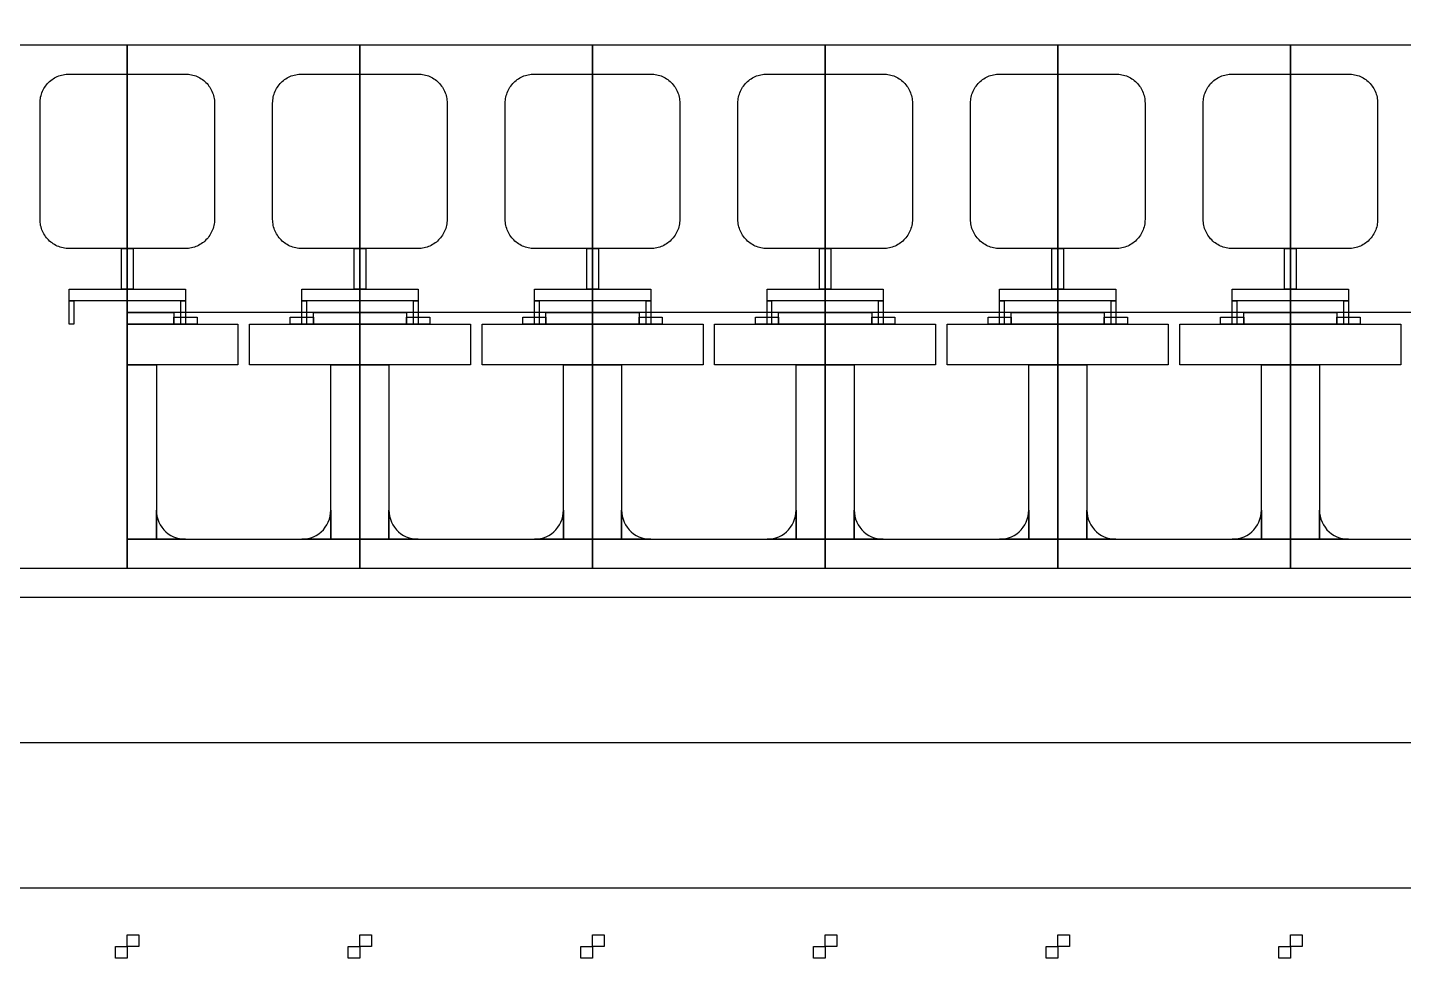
# Model space of a CAD drawing. Extents: x -50000 to 50000, y -50000 to 50000.
# Drawn here: x -40972 to -38606, y -14450 to -12820 of the extents above; entities that cross this region are included whole.
import ezdxf

# ---------------------------------------------------------------- set-up
doc = ezdxf.new("R2010")
doc.units = 0
for name, color, linetype in [('BASEMETAL', 3, 'CONTINUOUS'), ('FRAME', 14, 'CONTINUOUS'), ('SECONDLAYER', 7, 'CONTINUOUS'), ('XOR', 5, 'CONTINUOUS'), ('XOR3', 15, 'CONTINUOUS')]:
    doc.layers.add(name, color=color, linetype=linetype)

# ---------------------------------------------------------------- blocks, each defined once
blk = doc.blocks.new('DICINGBORDER')
at = {"layer": 'XOR'}
for points in [[(2380, 7180), (2380, 7200), (2400, 7200), (2400, 7180)], [(2780, 7180), (2780, 7200), (2800, 7200), (2800, 7180)], [(3180, 7180), (3180, 7200), (3200, 7200), (3200, 7180)], [(3580, 7180), (3580, 7200), (3600, 7200), (3600, 7180)], [(3980, 7180), (3980, 7200), (4000, 7200), (4000, 7180)], [(4380, 7180), (4380, 7200), (4400, 7200), (4400, 7180)], [(2400, 0), (2400, 20), (2420, 20), (2420, 0)], [(2800, 0), (2800, 20), (2820, 20), (2820, 0)], [(3200, 0), (3200, 20), (3220, 20), (3220, 0)], [(3600, 0), (3600, 20), (3620, 20), (3620, 0)], [(4000, 0), (4000, 20), (4020, 20), (4020, 0)], [(4400, 0), (4400, 20), (4420, 20), (4420, 0)]]:
    blk.add_lwpolyline(points, close=True, dxfattribs=at)
blk = doc.blocks.new('CHIP_JARRAY')
at = {"layer": 'BASEMETAL'}
blk.add_lwpolyline([(2100, 1450), (2300, 1450), (2300, 550), (2100, 550)], dxfattribs=at)
for points in [[(2300, 990), (2300, 1450), (2700, 1450), (2700, 990)], [(2700, 990), (2700, 1450), (3100, 1450), (3100, 990)], [(3100, 990), (3100, 1450), (3500, 1450), (3500, 990)], [(3500, 990), (3500, 1450), (3900, 1450), (3900, 990)], [(3900, 990), (3900, 1450), (4300, 1450), (4300, 990)], [(4300, 990), (4300, 1450), (4700, 1450), (4700, 990)], [(2300, 970), (2300, 990), (2380, 990), (2380, 970)], [(2380, 970), (2380, 982), (2420, 982), (2420, 970)], [(2580, 970), (2580, 982), (2620, 982), (2620, 970)], [(2620, 970), (2620, 990), (2700, 990), (2700, 970)], [(2700, 970), (2700, 990), (2780, 990), (2780, 970)], [(2780, 970), (2780, 982), (2820, 982), (2820, 970)], [(2980, 970), (2980, 982), (3020, 982), (3020, 970)], [(3020, 970), (3020, 990), (3100, 990), (3100, 970)], [(3100, 970), (3100, 990), (3180, 990), (3180, 970)], [(3180, 970), (3180, 982), (3220, 982), (3220, 970)], [(3380, 970), (3380, 982), (3420, 982), (3420, 970)], [(3420, 970), (3420, 990), (3500, 990), (3500, 970)], [(3500, 970), (3500, 990), (3580, 990), (3580, 970)], [(3580, 970), (3580, 982), (3620, 982), (3620, 970)], [(3780, 970), (3780, 982), (3820, 982), (3820, 970)], [(3820, 970), (3820, 990), (3900, 990), (3900, 970)], [(3900, 970), (3900, 990), (3980, 990), (3980, 970)], [(3980, 970), (3980, 982), (4020, 982), (4020, 970)], [(4180, 970), (4180, 982), (4220, 982), (4220, 970)], [(4220, 970), (4220, 990), (4300, 990), (4300, 970)], [(4300, 970), (4300, 990), (4380, 990), (4380, 970)], [(4380, 970), (4380, 982), (4420, 982), (4420, 970)], [(2300, 900), (2300, 970), (2490, 970), (2490, 900)], [(2510, 900), (2510, 970), (2700, 970), (2700, 900)], [(2700, 900), (2700, 970), (2890, 970), (2890, 900)], [(2910, 900), (2910, 970), (3100, 970), (3100, 900)], [(3100, 900), (3100, 970), (3290, 970), (3290, 900)], [(3310, 900), (3310, 970), (3500, 970), (3500, 900)], [(3500, 900), (3500, 970), (3690, 970), (3690, 900)], [(3710, 900), (3710, 970), (3900, 970), (3900, 900)], [(3900, 900), (3900, 970), (4090, 970), (4090, 900)], [(4110, 900), (4110, 970), (4300, 970), (4300, 900)], [(4300, 900), (4300, 970), (4490, 970), (4490, 900)], [(2300, 600), (2300, 900), (2350, 900), (2350, 600)], [(2650, 600), (2650, 900), (2700, 900), (2700, 600)], [(2700, 600), (2700, 900), (2750, 900), (2750, 600)], [(3050, 600), (3050, 900), (3100, 900), (3100, 600)], [(3100, 600), (3100, 900), (3150, 900), (3150, 600)], [(3450, 600), (3450, 900), (3500, 900), (3500, 600)], [(3500, 600), (3500, 900), (3550, 900), (3550, 600)], [(3850, 600), (3850, 900), (3900, 900), (3900, 600)], [(3900, 600), (3900, 900), (3950, 900), (3950, 600)], [(4250, 600), (4250, 900), (4300, 900), (4300, 600)], [(4300, 600), (4300, 900), (4350, 900), (4350, 600)], [(2350, 600), (2350, 650), (2350.274, 644.774), (2351.093, 639.604), (2352.447, 634.549), (2354.323, 629.663), (2356.699, 625), (2359.549, 620.611), (2362.843, 616.543), (2366.543, 612.843), (2370.611, 609.549), (2375, 606.699), (2379.663, 604.323), (2384.549, 602.447), (2389.604, 601.093), (2394.774, 600.274), (2400, 600)], [(2600, 600), (2605.226, 600.274), (2610.396, 601.093), (2615.451, 602.447), (2620.337, 604.323), (2625, 606.699), (2629.389, 609.549), (2633.457, 612.843), (2637.157, 616.543), (2640.451, 620.611), (2643.301, 625), (2645.677, 629.663), (2647.553, 634.549), (2648.907, 639.604), (2649.726, 644.774), (2650, 650), (2650, 600)], [(2750, 600), (2750, 650), (2750.274, 644.774), (2751.093, 639.604), (2752.447, 634.549), (2754.323, 629.663), (2756.699, 625), (2759.549, 620.611), (2762.843, 616.543), (2766.543, 612.843), (2770.611, 609.549), (2775, 606.699), (2779.663, 604.323), (2784.549, 602.447), (2789.604, 601.093), (2794.774, 600.274), (2800, 600)], [(3000, 600), (3005.226, 600.274), (3010.396, 601.093), (3015.451, 602.447), (3020.337, 604.323), (3025, 606.699), (3029.389, 609.549), (3033.457, 612.843), (3037.157, 616.543), (3040.451, 620.611), (3043.301, 625), (3045.677, 629.663), (3047.553, 634.549), (3048.907, 639.604), (3049.726, 644.774), (3050, 650), (3050, 600)], [(3150, 600), (3150, 650), (3150.274, 644.774), (3151.093, 639.604), (3152.447, 634.549), (3154.323, 629.663), (3156.699, 625), (3159.549, 620.611), (3162.843, 616.543), (3166.543, 612.843), (3170.611, 609.549), (3175, 606.699), (3179.663, 604.323), (3184.549, 602.447), (3189.604, 601.093), (3194.774, 600.274), (3200, 600)], [(3400, 600), (3405.226, 600.274), (3410.396, 601.093), (3415.451, 602.447), (3420.337, 604.323), (3425, 606.699), (3429.389, 609.549), (3433.457, 612.843), (3437.157, 616.543), (3440.451, 620.611), (3443.301, 625), (3445.677, 629.663), (3447.553, 634.549), (3448.907, 639.604), (3449.726, 644.774), (3450, 650), (3450, 600)], [(3550, 600), (3550, 650), (3550.274, 644.774), (3551.093, 639.604), (3552.447, 634.549), (3554.323, 629.663), (3556.699, 625), (3559.549, 620.611), (3562.843, 616.543), (3566.543, 612.843), (3570.611, 609.549), (3575, 606.699), (3579.663, 604.323), (3584.549, 602.447), (3589.604, 601.093), (3594.774, 600.274), (3600, 600)], [(3800, 600), (3805.226, 600.274), (3810.396, 601.093), (3815.451, 602.447), (3820.337, 604.323), (3825, 606.699), (3829.389, 609.549), (3833.457, 612.843), (3837.157, 616.543), (3840.451, 620.611), (3843.301, 625), (3845.677, 629.663), (3847.553, 634.549), (3848.907, 639.604), (3849.726, 644.774), (3850, 650), (3850, 600)], [(3950, 600), (3950, 650), (3950.274, 644.774), (3951.093, 639.604), (3952.447, 634.549), (3954.323, 629.663), (3956.699, 625), (3959.549, 620.611), (3962.843, 616.543), (3966.543, 612.843), (3970.611, 609.549), (3975, 606.699), (3979.663, 604.323), (3984.549, 602.447), (3989.604, 601.093), (3994.774, 600.274), (4000, 600)], [(4200, 600), (4205.226, 600.274), (4210.396, 601.093), (4215.451, 602.447), (4220.337, 604.323), (4225, 606.699), (4229.389, 609.549), (4233.457, 612.843), (4237.157, 616.543), (4240.451, 620.611), (4243.301, 625), (4245.677, 629.663), (4247.553, 634.549), (4248.907, 639.604), (4249.726, 644.774), (4250, 650), (4250, 600)], [(4350, 600), (4350, 650), (4350.274, 644.774), (4351.093, 639.604), (4352.447, 634.549), (4354.323, 629.663), (4356.699, 625), (4359.549, 620.611), (4362.843, 616.543), (4366.543, 612.843), (4370.611, 609.549), (4375, 606.699), (4379.663, 604.323), (4384.549, 602.447), (4389.604, 601.093), (4394.774, 600.274), (4400, 600)], [(2300, 550), (2300, 600), (2700, 600), (2700, 550)], [(2700, 550), (2700, 600), (3100, 600), (3100, 550)], [(3100, 550), (3100, 600), (3500, 600), (3500, 550)], [(3500, 550), (3500, 600), (3900, 600), (3900, 550)], [(3900, 550), (3900, 600), (4300, 600), (4300, 550)], [(4300, 550), (4300, 600), (4700, 600), (4700, 550)]]:
    blk.add_lwpolyline(points, close=True, dxfattribs=at)
at = {"layer": 'FRAME'}
for points in [[(0, 0), (0, 7000), (7000, 7000), (7000, 0)], [(500, 500), (500, 6500), (6500, 6500), (6500, 500)]]:
    blk.add_lwpolyline(points, close=True, dxfattribs=at)
at = {"layer": 'SECONDLAYER'}
for points in [[(2200, 1100), (2197.383, 1100.069), (2194.774, 1100.274), (2192.178, 1100.616), (2189.604, 1101.093), (2187.059, 1101.704), (2184.549, 1102.447), (2182.082, 1103.321), (2179.663, 1104.323), (2177.3, 1105.45), (2175, 1106.699), (2172.768, 1108.066), (2170.611, 1109.549), (2168.534, 1111.143), (2166.543, 1112.843), (2164.645, 1114.645), (2162.843, 1116.543), (2161.143, 1118.534), (2159.549, 1120.611), (2158.066, 1122.768), (2156.699, 1125), (2155.45, 1127.3), (2154.323, 1129.663), (2153.321, 1132.082), (2152.447, 1134.549), (2151.704, 1137.059), (2151.093, 1139.604), (2150.616, 1142.178), (2150.274, 1144.774), (2150.069, 1147.383), (2150, 1150), (2150, 1350), (2150.069, 1352.617), (2150.274, 1355.226), (2150.616, 1357.822), (2151.093, 1360.396), (2151.704, 1362.941), (2152.447, 1365.451), (2153.321, 1367.918), (2154.323, 1370.337), (2155.45, 1372.7), (2156.699, 1375), (2158.066, 1377.232), (2159.549, 1379.389), (2161.143, 1381.466), (2162.843, 1383.457), (2164.645, 1385.355), (2166.543, 1387.157), (2168.534, 1388.857), (2170.611, 1390.451), (2172.768, 1391.934), (2175, 1393.301), (2177.3, 1394.55), (2179.663, 1395.677), (2182.082, 1396.679), (2184.549, 1397.553), (2187.059, 1398.296), (2189.604, 1398.907), (2192.178, 1399.384), (2194.774, 1399.726), (2197.383, 1399.931), (2200, 1400), (2400, 1400), (2402.617, 1399.931), (2405.226, 1399.726), (2407.822, 1399.384), (2410.396, 1398.907), (2412.941, 1398.296), (2415.451, 1397.553), (2417.918, 1396.679), (2420.337, 1395.677), (2422.7, 1394.55), (2425, 1393.301), (2427.232, 1391.934), (2429.389, 1390.451), (2431.466, 1388.857), (2433.457, 1387.157), (2435.355, 1385.355), (2437.157, 1383.457), (2438.857, 1381.466), (2440.451, 1379.389), (2441.934, 1377.232), (2443.301, 1375), (2444.55, 1372.7), (2445.677, 1370.337), (2446.679, 1367.918), (2447.553, 1365.451), (2448.296, 1362.941), (2448.907, 1360.396), (2449.384, 1357.822), (2449.726, 1355.226), (2449.931, 1352.617), (2450, 1350), (2450, 1150), (2449.931, 1147.383), (2449.726, 1144.774), (2449.384, 1142.178), (2448.907, 1139.604), (2448.296, 1137.059), (2447.553, 1134.549), (2446.679, 1132.082), (2445.677, 1129.663), (2444.55, 1127.3), (2443.301, 1125), (2441.934, 1122.768), (2440.451, 1120.611), (2438.857, 1118.534), (2437.157, 1116.543), (2435.355, 1114.645), (2433.457, 1112.843), (2431.466, 1111.143), (2429.389, 1109.549), (2427.232, 1108.066), (2425, 1106.699), (2422.7, 1105.45), (2420.337, 1104.323), (2417.918, 1103.321), (2415.451, 1102.447), (2412.941, 1101.704), (2410.396, 1101.093), (2407.822, 1100.616), (2405.226, 1100.274), (2402.617, 1100.069), (2400, 1100)], [(2600, 1100), (2597.383, 1100.069), (2594.774, 1100.274), (2592.178, 1100.616), (2589.604, 1101.093), (2587.059, 1101.704), (2584.549, 1102.447), (2582.082, 1103.321), (2579.663, 1104.323), (2577.3, 1105.45), (2575, 1106.699), (2572.768, 1108.066), (2570.611, 1109.549), (2568.534, 1111.143), (2566.543, 1112.843), (2564.645, 1114.645), (2562.843, 1116.543), (2561.143, 1118.534), (2559.549, 1120.611), (2558.066, 1122.768), (2556.699, 1125), (2555.45, 1127.3), (2554.323, 1129.663), (2553.321, 1132.082), (2552.447, 1134.549), (2551.704, 1137.059), (2551.093, 1139.604), (2550.616, 1142.178), (2550.274, 1144.774), (2550.069, 1147.383), (2550, 1150), (2550, 1350), (2550.069, 1352.617), (2550.274, 1355.226), (2550.616, 1357.822), (2551.093, 1360.396), (2551.704, 1362.941), (2552.447, 1365.451), (2553.321, 1367.918), (2554.323, 1370.337), (2555.45, 1372.7), (2556.699, 1375), (2558.066, 1377.232), (2559.549, 1379.389), (2561.143, 1381.466), (2562.843, 1383.457), (2564.645, 1385.355), (2566.543, 1387.157), (2568.534, 1388.857), (2570.611, 1390.451), (2572.768, 1391.934), (2575, 1393.301), (2577.3, 1394.55), (2579.663, 1395.677), (2582.082, 1396.679), (2584.549, 1397.553), (2587.059, 1398.296), (2589.604, 1398.907), (2592.178, 1399.384), (2594.774, 1399.726), (2597.383, 1399.931), (2600, 1400), (2800, 1400), (2802.617, 1399.931), (2805.226, 1399.726), (2807.822, 1399.384), (2810.396, 1398.907), (2812.941, 1398.296), (2815.451, 1397.553), (2817.918, 1396.679), (2820.337, 1395.677), (2822.7, 1394.55), (2825, 1393.301), (2827.232, 1391.934), (2829.389, 1390.451), (2831.466, 1388.857), (2833.457, 1387.157), (2835.355, 1385.355), (2837.157, 1383.457), (2838.857, 1381.466), (2840.451, 1379.389), (2841.934, 1377.232), (2843.301, 1375), (2844.55, 1372.7), (2845.677, 1370.337), (2846.679, 1367.918), (2847.553, 1365.451), (2848.296, 1362.941), (2848.907, 1360.396), (2849.384, 1357.822), (2849.726, 1355.226), (2849.931, 1352.617), (2850, 1350), (2850, 1150), (2849.931, 1147.383), (2849.726, 1144.774), (2849.384, 1142.178), (2848.907, 1139.604), (2848.296, 1137.059), (2847.553, 1134.549), (2846.679, 1132.082), (2845.677, 1129.663), (2844.55, 1127.3), (2843.301, 1125), (2841.934, 1122.768), (2840.451, 1120.611), (2838.857, 1118.534), (2837.157, 1116.543), (2835.355, 1114.645), (2833.457, 1112.843), (2831.466, 1111.143), (2829.389, 1109.549), (2827.232, 1108.066), (2825, 1106.699), (2822.7, 1105.45), (2820.337, 1104.323), (2817.918, 1103.321), (2815.451, 1102.447), (2812.941, 1101.704), (2810.396, 1101.093), (2807.822, 1100.616), (2805.226, 1100.274), (2802.617, 1100.069), (2800, 1100)], [(3000, 1100), (2997.383, 1100.069), (2994.774, 1100.274), (2992.178, 1100.616), (2989.604, 1101.093), (2987.059, 1101.704), (2984.549, 1102.447), (2982.082, 1103.321), (2979.663, 1104.323), (2977.3, 1105.45), (2975, 1106.699), (2972.768, 1108.066), (2970.611, 1109.549), (2968.534, 1111.143), (2966.543, 1112.843), (2964.645, 1114.645), (2962.843, 1116.543), (2961.143, 1118.534), (2959.549, 1120.611), (2958.066, 1122.768), (2956.699, 1125), (2955.45, 1127.3), (2954.323, 1129.663), (2953.321, 1132.082), (2952.447, 1134.549), (2951.704, 1137.059), (2951.093, 1139.604), (2950.616, 1142.178), (2950.274, 1144.774), (2950.069, 1147.383), (2950, 1150), (2950, 1350), (2950.069, 1352.617), (2950.274, 1355.226), (2950.616, 1357.822), (2951.093, 1360.396), (2951.704, 1362.941), (2952.447, 1365.451), (2953.321, 1367.918), (2954.323, 1370.337), (2955.45, 1372.7), (2956.699, 1375), (2958.066, 1377.232), (2959.549, 1379.389), (2961.143, 1381.466), (2962.843, 1383.457), (2964.645, 1385.355), (2966.543, 1387.157), (2968.534, 1388.857), (2970.611, 1390.451), (2972.768, 1391.934), (2975, 1393.301), (2977.3, 1394.55), (2979.663, 1395.677), (2982.082, 1396.679), (2984.549, 1397.553), (2987.059, 1398.296), (2989.604, 1398.907), (2992.178, 1399.384), (2994.774, 1399.726), (2997.383, 1399.931), (3000, 1400), (3200, 1400), (3202.617, 1399.931), (3205.226, 1399.726), (3207.822, 1399.384), (3210.396, 1398.907), (3212.941, 1398.296), (3215.451, 1397.553), (3217.918, 1396.679), (3220.337, 1395.677), (3222.7, 1394.55), (3225, 1393.301), (3227.232, 1391.934), (3229.389, 1390.451), (3231.466, 1388.857), (3233.457, 1387.157), (3235.355, 1385.355), (3237.157, 1383.457), (3238.857, 1381.466), (3240.451, 1379.389), (3241.934, 1377.232), (3243.301, 1375), (3244.55, 1372.7), (3245.677, 1370.337), (3246.679, 1367.918), (3247.553, 1365.451), (3248.296, 1362.941), (3248.907, 1360.396), (3249.384, 1357.822), (3249.726, 1355.226), (3249.931, 1352.617), (3250, 1350), (3250, 1150), (3249.931, 1147.383), (3249.726, 1144.774), (3249.384, 1142.178), (3248.907, 1139.604), (3248.296, 1137.059), (3247.553, 1134.549), (3246.679, 1132.082), (3245.677, 1129.663), (3244.55, 1127.3), (3243.301, 1125), (3241.934, 1122.768), (3240.451, 1120.611), (3238.857, 1118.534), (3237.157, 1116.543), (3235.355, 1114.645), (3233.457, 1112.843), (3231.466, 1111.143), (3229.389, 1109.549), (3227.232, 1108.066), (3225, 1106.699), (3222.7, 1105.45), (3220.337, 1104.323), (3217.918, 1103.321), (3215.451, 1102.447), (3212.941, 1101.704), (3210.396, 1101.093), (3207.822, 1100.616), (3205.226, 1100.274), (3202.617, 1100.069), (3200, 1100)], [(3400, 1100), (3397.383, 1100.069), (3394.774, 1100.274), (3392.178, 1100.616), (3389.604, 1101.093), (3387.059, 1101.704), (3384.549, 1102.447), (3382.082, 1103.321), (3379.663, 1104.323), (3377.3, 1105.45), (3375, 1106.699), (3372.768, 1108.066), (3370.611, 1109.549), (3368.534, 1111.143), (3366.543, 1112.843), (3364.645, 1114.645), (3362.843, 1116.543), (3361.143, 1118.534), (3359.549, 1120.611), (3358.066, 1122.768), (3356.699, 1125), (3355.45, 1127.3), (3354.323, 1129.663), (3353.321, 1132.082), (3352.447, 1134.549), (3351.704, 1137.059), (3351.093, 1139.604), (3350.616, 1142.178), (3350.274, 1144.774), (3350.069, 1147.383), (3350, 1150), (3350, 1350), (3350.069, 1352.617), (3350.274, 1355.226), (3350.616, 1357.822), (3351.093, 1360.396), (3351.704, 1362.941), (3352.447, 1365.451), (3353.321, 1367.918), (3354.323, 1370.337), (3355.45, 1372.7), (3356.699, 1375), (3358.066, 1377.232), (3359.549, 1379.389), (3361.143, 1381.466), (3362.843, 1383.457), (3364.645, 1385.355), (3366.543, 1387.157), (3368.534, 1388.857), (3370.611, 1390.451), (3372.768, 1391.934), (3375, 1393.301), (3377.3, 1394.55), (3379.663, 1395.677), (3382.082, 1396.679), (3384.549, 1397.553), (3387.059, 1398.296), (3389.604, 1398.907), (3392.178, 1399.384), (3394.774, 1399.726), (3397.383, 1399.931), (3400, 1400), (3600, 1400), (3602.617, 1399.931), (3605.226, 1399.726), (3607.822, 1399.384), (3610.396, 1398.907), (3612.941, 1398.296), (3615.451, 1397.553), (3617.918, 1396.679), (3620.337, 1395.677), (3622.7, 1394.55), (3625, 1393.301), (3627.232, 1391.934), (3629.389, 1390.451), (3631.466, 1388.857), (3633.457, 1387.157), (3635.355, 1385.355), (3637.157, 1383.457), (3638.857, 1381.466), (3640.451, 1379.389), (3641.934, 1377.232), (3643.301, 1375), (3644.55, 1372.7), (3645.677, 1370.337), (3646.679, 1367.918), (3647.553, 1365.451), (3648.296, 1362.941), (3648.907, 1360.396), (3649.384, 1357.822), (3649.726, 1355.226), (3649.931, 1352.617), (3650, 1350), (3650, 1150), (3649.931, 1147.383), (3649.726, 1144.774), (3649.384, 1142.178), (3648.907, 1139.604), (3648.296, 1137.059), (3647.553, 1134.549), (3646.679, 1132.082), (3645.677, 1129.663), (3644.55, 1127.3), (3643.301, 1125), (3641.934, 1122.768), (3640.451, 1120.611), (3638.857, 1118.534), (3637.157, 1116.543), (3635.355, 1114.645), (3633.457, 1112.843), (3631.466, 1111.143), (3629.389, 1109.549), (3627.232, 1108.066), (3625, 1106.699), (3622.7, 1105.45), (3620.337, 1104.323), (3617.918, 1103.321), (3615.451, 1102.447), (3612.941, 1101.704), (3610.396, 1101.093), (3607.822, 1100.616), (3605.226, 1100.274), (3602.617, 1100.069), (3600, 1100)], [(3800, 1100), (3797.383, 1100.069), (3794.774, 1100.274), (3792.178, 1100.616), (3789.604, 1101.093), (3787.059, 1101.704), (3784.549, 1102.447), (3782.082, 1103.321), (3779.663, 1104.323), (3777.3, 1105.45), (3775, 1106.699), (3772.768, 1108.066), (3770.611, 1109.549), (3768.534, 1111.143), (3766.543, 1112.843), (3764.645, 1114.645), (3762.843, 1116.543), (3761.143, 1118.534), (3759.549, 1120.611), (3758.066, 1122.768), (3756.699, 1125), (3755.45, 1127.3), (3754.323, 1129.663), (3753.321, 1132.082), (3752.447, 1134.549), (3751.704, 1137.059), (3751.093, 1139.604), (3750.616, 1142.178), (3750.274, 1144.774), (3750.069, 1147.383), (3750, 1150), (3750, 1350), (3750.069, 1352.617), (3750.274, 1355.226), (3750.616, 1357.822), (3751.093, 1360.396), (3751.704, 1362.941), (3752.447, 1365.451), (3753.321, 1367.918), (3754.323, 1370.337), (3755.45, 1372.7), (3756.699, 1375), (3758.066, 1377.232), (3759.549, 1379.389), (3761.143, 1381.466), (3762.843, 1383.457), (3764.645, 1385.355), (3766.543, 1387.157), (3768.534, 1388.857), (3770.611, 1390.451), (3772.768, 1391.934), (3775, 1393.301), (3777.3, 1394.55), (3779.663, 1395.677), (3782.082, 1396.679), (3784.549, 1397.553), (3787.059, 1398.296), (3789.604, 1398.907), (3792.178, 1399.384), (3794.774, 1399.726), (3797.383, 1399.931), (3800, 1400), (4000, 1400), (4002.617, 1399.931), (4005.226, 1399.726), (4007.822, 1399.384), (4010.396, 1398.907), (4012.941, 1398.296), (4015.451, 1397.553), (4017.918, 1396.679), (4020.337, 1395.677), (4022.7, 1394.55), (4025, 1393.301), (4027.232, 1391.934), (4029.389, 1390.451), (4031.466, 1388.857), (4033.457, 1387.157), (4035.355, 1385.355), (4037.157, 1383.457), (4038.857, 1381.466), (4040.451, 1379.389), (4041.934, 1377.232), (4043.301, 1375), (4044.55, 1372.7), (4045.677, 1370.337), (4046.679, 1367.918), (4047.553, 1365.451), (4048.296, 1362.941), (4048.907, 1360.396), (4049.384, 1357.822), (4049.726, 1355.226), (4049.931, 1352.617), (4050, 1350), (4050, 1150), (4049.931, 1147.383), (4049.726, 1144.774), (4049.384, 1142.178), (4048.907, 1139.604), (4048.296, 1137.059), (4047.553, 1134.549), (4046.679, 1132.082), (4045.677, 1129.663), (4044.55, 1127.3), (4043.301, 1125), (4041.934, 1122.768), (4040.451, 1120.611), (4038.857, 1118.534), (4037.157, 1116.543), (4035.355, 1114.645), (4033.457, 1112.843), (4031.466, 1111.143), (4029.389, 1109.549), (4027.232, 1108.066), (4025, 1106.699), (4022.7, 1105.45), (4020.337, 1104.323), (4017.918, 1103.321), (4015.451, 1102.447), (4012.941, 1101.704), (4010.396, 1101.093), (4007.822, 1100.616), (4005.226, 1100.274), (4002.617, 1100.069), (4000, 1100)], [(4200, 1100), (4197.383, 1100.069), (4194.774, 1100.274), (4192.178, 1100.616), (4189.604, 1101.093), (4187.059, 1101.704), (4184.549, 1102.447), (4182.082, 1103.321), (4179.663, 1104.323), (4177.3, 1105.45), (4175, 1106.699), (4172.768, 1108.066), (4170.611, 1109.549), (4168.534, 1111.143), (4166.543, 1112.843), (4164.645, 1114.645), (4162.843, 1116.543), (4161.143, 1118.534), (4159.549, 1120.611), (4158.066, 1122.768), (4156.699, 1125), (4155.45, 1127.3), (4154.323, 1129.663), (4153.321, 1132.082), (4152.447, 1134.549), (4151.704, 1137.059), (4151.093, 1139.604), (4150.616, 1142.178), (4150.274, 1144.774), (4150.069, 1147.383), (4150, 1150), (4150, 1350), (4150.069, 1352.617), (4150.274, 1355.226), (4150.616, 1357.822), (4151.093, 1360.396), (4151.704, 1362.941), (4152.447, 1365.451), (4153.321, 1367.918), (4154.323, 1370.337), (4155.45, 1372.7), (4156.699, 1375), (4158.066, 1377.232), (4159.549, 1379.389), (4161.143, 1381.466), (4162.843, 1383.457), (4164.645, 1385.355), (4166.543, 1387.157), (4168.534, 1388.857), (4170.611, 1390.451), (4172.768, 1391.934), (4175, 1393.301), (4177.3, 1394.55), (4179.663, 1395.677), (4182.082, 1396.679), (4184.549, 1397.553), (4187.059, 1398.296), (4189.604, 1398.907), (4192.178, 1399.384), (4194.774, 1399.726), (4197.383, 1399.931), (4200, 1400), (4400, 1400), (4402.617, 1399.931), (4405.226, 1399.726), (4407.822, 1399.384), (4410.396, 1398.907), (4412.941, 1398.296), (4415.451, 1397.553), (4417.918, 1396.679), (4420.337, 1395.677), (4422.7, 1394.55), (4425, 1393.301), (4427.232, 1391.934), (4429.389, 1390.451), (4431.466, 1388.857), (4433.457, 1387.157), (4435.355, 1385.355), (4437.157, 1383.457), (4438.857, 1381.466), (4440.451, 1379.389), (4441.934, 1377.232), (4443.301, 1375), (4444.55, 1372.7), (4445.677, 1370.337), (4446.679, 1367.918), (4447.553, 1365.451), (4448.296, 1362.941), (4448.907, 1360.396), (4449.384, 1357.822), (4449.726, 1355.226), (4449.931, 1352.617), (4450, 1350), (4450, 1150), (4449.931, 1147.383), (4449.726, 1144.774), (4449.384, 1142.178), (4448.907, 1139.604), (4448.296, 1137.059), (4447.553, 1134.549), (4446.679, 1132.082), (4445.677, 1129.663), (4444.55, 1127.3), (4443.301, 1125), (4441.934, 1122.768), (4440.451, 1120.611), (4438.857, 1118.534), (4437.157, 1116.543), (4435.355, 1114.645), (4433.457, 1112.843), (4431.466, 1111.143), (4429.389, 1109.549), (4427.232, 1108.066), (4425, 1106.699), (4422.7, 1105.45), (4420.337, 1104.323), (4417.918, 1103.321), (4415.451, 1102.447), (4412.941, 1101.704), (4410.396, 1101.093), (4407.822, 1100.616), (4405.226, 1100.274), (4402.617, 1100.069), (4400, 1100)], [(2290, 1030), (2290, 1100), (2310, 1100), (2310, 1030)], [(2690, 1030), (2690, 1100), (2710, 1100), (2710, 1030)], [(3090, 1030), (3090, 1100), (3110, 1100), (3110, 1030)], [(3490, 1030), (3490, 1100), (3510, 1100), (3510, 1030)], [(3890, 1030), (3890, 1100), (3910, 1100), (3910, 1030)], [(4290, 1030), (4290, 1100), (4310, 1100), (4310, 1030)], [(2200, 1010), (2200, 1030), (2400, 1030), (2400, 1010)], [(2600, 1010), (2600, 1030), (2800, 1030), (2800, 1010)], [(3000, 1010), (3000, 1030), (3200, 1030), (3200, 1010)], [(3400, 1010), (3400, 1030), (3600, 1030), (3600, 1010)], [(3800, 1010), (3800, 1030), (4000, 1030), (4000, 1010)], [(4200, 1010), (4200, 1030), (4400, 1030), (4400, 1010)], [(2200, 970), (2200, 1010), (2208, 1010), (2208, 970)], [(2392, 970), (2392, 1010), (2400, 1010), (2400, 970)], [(2600, 970), (2600, 1010), (2608, 1010), (2608, 970)], [(2792, 970), (2792, 1010), (2800, 1010), (2800, 970)], [(3000, 970), (3000, 1010), (3008, 1010), (3008, 970)], [(3192, 970), (3192, 1010), (3200, 1010), (3200, 970)], [(3400, 970), (3400, 1010), (3408, 1010), (3408, 970)], [(3592, 970), (3592, 1010), (3600, 1010), (3600, 970)], [(3800, 970), (3800, 1010), (3808, 1010), (3808, 970)], [(3992, 970), (3992, 1010), (4000, 1010), (4000, 970)], [(4200, 970), (4200, 1010), (4208, 1010), (4208, 970)], [(4392, 970), (4392, 1010), (4400, 1010), (4400, 970)]]:
    blk.add_lwpolyline(points, close=True, dxfattribs=at)
at = {"layer": 'XOR3'}
blk.add_lwpolyline([(250, 250), (250, 6750), (6750, 6750), (6750, 250)], close=True, dxfattribs=at)

msp = doc.modelspace()

# ---------------------------------------------------------------- linework, layer by layer
at = {"layer": 'FRAME'}
for radius in [50000, 49000]:
    msp.add_circle((0, 0), radius, dxfattribs=at)

# ---------------------------------------------------------------- block references
for name, p in [('DICINGBORDER', (-43200, -14400)), ('CHIP_JARRAY', (-43100, -14300)), ('DICINGBORDER', (-43200, -21600))]:
    msp.add_blockref(name, p)

doc.saveas('drawing.dxf')
